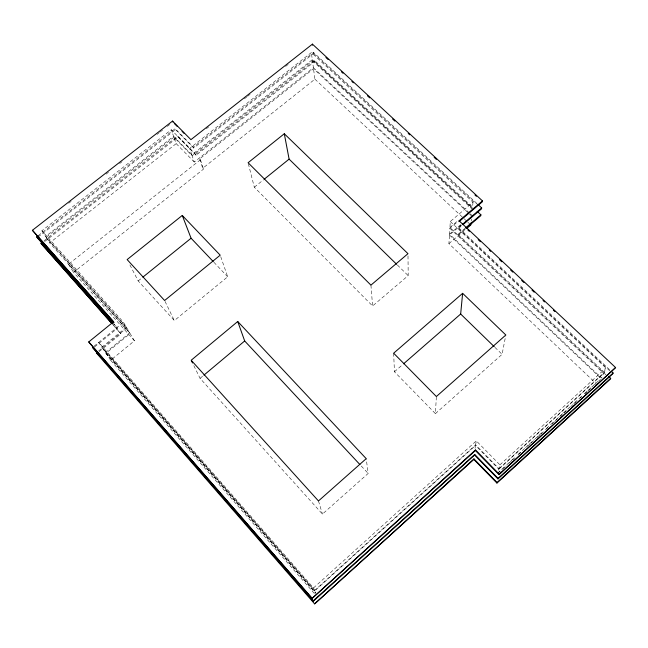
<?xml version="1.0" encoding="UTF-8"?>
<svg xmlns="http://www.w3.org/2000/svg" width="648" height="648" viewBox="0 0 648 648"><rect width="100%" height="100%" fill="white"/><g stroke="black" fill="none" stroke-linecap="round" stroke-linejoin="round"><path stroke-width="0.49" stroke-dasharray="3.24 2.43" d="M393.652 353.201L394.438 371.774L435.416 413.627L436.371 396.536M594.564 384.872L596.055 383.511L448.91 243.656L449.453 234.997L460.939 225.204M449.866 228.331L603.563 373.442L601.555 378.068L449.501 234.155L449.866 228.331L457.358 221.964M605.977 374.836L449.923 227.472L450.295 221.519L473.016 202.208L311.348 52.545L189.67 148.408L191.832 154.823L312.304 59.689L311.348 52.545M464.9 228.461L458.047 234.309L457.982 235.159L465.588 228.663M609.865 370.94L458.5 228.493L458.565 227.626L461.643 225.002M471.177 221.009L471.371 219.032M473.016 202.208L472.416 208.332L312.304 59.689M475.025 448.424L475.527 445.476L498.83 469.201L497.907 472.91L506.112 465.402M475.624 444.893L476.304 440.867L499.916 464.851L498.968 468.65L475.624 444.893L314.636 590.458L101.898 347.182L98.674 342.363L313.519 587.939L314.636 590.458M435.416 413.627L502.095 354.334L505.659 335.972M450.295 221.519L605.92 368.007L603.863 372.754L498.968 468.65M497.777 473.445L502.24 469.355M502.986 468.674L505.221 466.633M508.939 463.223L511.92 460.501M512.665 459.821L514.901 457.78M518.619 454.37L520.854 452.328M527.553 446.197L530.534 443.467M531.279 442.786L533.515 440.745M537.233 437.335L540.213 434.614M540.959 433.933L544.676 430.523M545.422 429.843L549.148 426.433M552.128 423.711L554.356 421.67M555.101 420.981L558.827 417.579M559.572 416.899L563.29 413.489M564.035 412.808L567.761 409.406M570.742 406.677L572.97 404.636M573.715 403.955L577.441 400.545M580.414 397.823L581.904 396.454M584.885 393.733L587.12 391.692M587.866 391.003L591.584 387.601M599.027 380.789L600.518 379.428M499.916 464.851L605.92 368.007M498.83 469.201L603.563 373.442M506.858 464.721L515.063 457.213M518.044 454.483L524.75 448.343M525.496 447.663L534.446 439.474M535.191 438.793L543.397 431.293M546.377 428.563L553.084 422.415M556.073 419.693L562.78 413.546M563.525 412.865L571.73 405.365M574.711 402.635L581.426 396.495M584.407 393.765L591.114 387.626M591.859 386.937L600.064 379.436M313.519 587.939L476.304 440.867M314.798 590.83L102.368 347.887L105.519 352.593L315.884 593.285L314.798 590.83L475.527 445.476M193.849 365.683L200.07 378.359L322.461 514.083L368.177 473.421L366.217 458.663M394.438 371.774L402.813 364.476M458.5 228.493L461.579 225.869M248.338 163.717L254.308 187.215L372.6 305.978L408.191 275.603L407.981 253.684M448.91 243.656L465.507 229.473M449.923 227.472L457.423 221.09M449.501 234.155L461.012 224.346M200.07 378.359L203.148 375.775M314.337 593.471L110.654 360.272L134.428 340.808L130.135 333.542L68.477 264.279L200.467 159.732L199.657 158.906L313.519 68.753L468.707 213.314M129.9 264.927L138.178 280.924L174.353 320.582L227.683 276.785L220.207 255.174M105.519 352.593L129.722 332.837L126.83 327.945L46.089 237.314L173.923 137.222L192.14 155.755L194.254 162.024L313.381 67.732L312.449 60.734L192.14 155.755M110.654 360.272L105.972 353.273L130.135 333.542M94.584 346.907L117.547 328.22L113.756 323.716M101.898 347.182L126.401 327.224L123.452 322.218L41.909 230.761L171.266 129.73L189.67 148.408M98.634 350.941L126.83 327.945M99.103 351.629L120.957 333.809L113.165 324.802M94.098 346.202L123.452 322.218M138.178 280.924L142.066 277.79M254.308 187.215L263.59 179.723M134.428 340.808L73.564 272.363L203.521 169.104L202.719 168.294L314.92 79.178L313.519 68.753M314.572 60.499L314.709 61.52L196.085 155.285L195.785 154.362L314.572 60.499L472.757 207.263M206.315 128.774L208.688 126.903M244.377 98.836L246.75 96.965M247.544 96.341L250.719 93.847M285.606 66.404L288.781 63.909M313.511 52.399L313.648 53.452L193.695 148.036L193.379 147.096L313.511 52.399L477.228 203.82M44.072 240.789L177.755 136.064L195.785 154.362M44.599 241.599L178.079 137.003L177.755 136.064M129.722 332.837L49.661 242.911L176.191 143.621L173.923 137.222M38.289 235.613L175.179 128.652L193.379 147.096M38.03 237.071L175.511 129.608L175.179 128.652M126.401 327.224L45.562 236.48L173.583 136.266L171.266 129.73M68.728 203.253L71.118 201.39M106.102 174.118L108.483 172.263M119.613 163.579L122.002 161.725M156.978 134.452L159.368 132.589M160.161 131.973L162.543 130.11M167.314 126.392L169.703 124.529M313.648 53.452L476.369 204.007M314.709 61.52L471.898 207.417M312.449 60.734L472.335 209.215M313.381 67.732L469.525 213.127M470.262 213.816L471.744 215.193M469.444 214.002L471.663 216.068M314.92 79.178L463.401 218.052M464.138 218.741L467.095 221.503M467.832 222.199L470.788 224.961M458.565 227.626L610.173 370.243M458.047 234.309L606.301 374.18M449.453 234.997L601.263 378.74M494.95 347.385L502.095 354.334M397.362 265.016L408.191 275.603M175.511 129.608L193.695 148.036M178.079 137.003L196.085 155.285M173.583 136.266L191.832 154.823M176.191 143.621L194.254 162.024M213.872 262.238L227.683 276.785M361.276 466.025L368.177 473.421M113.538 323.7L117.547 328.22M112.938 324.761L120.957 333.809M105.972 353.273L315.382 592.88M41.909 230.761L45.562 236.48M46.089 237.314L49.661 242.911M68.477 264.279L73.564 272.363M165.029 301.385L174.353 320.582M199.657 158.906L202.719 168.294M200.467 159.732L203.521 169.104M318.468 500.953L322.461 514.083M370.931 285.136L372.6 305.978"/><path stroke-width="0.97" d="M482.468 200.896L459.1 220.782L459.027 221.673L482.363 201.803L482.468 200.896L312.425 44.129L190.925 139.66L172.538 121.071L32.4 230.291L114.056 322.502M403.574 363.812L460.663 314.021L462.632 293.333L505.845 335L436.371 396.536L393.652 353.201L462.632 293.333M470.983 222.985L470.788 224.961L467.014 228.185M477.195 211.378L480.889 214.804L480.792 215.679L466.349 228.015M477.965 204.501L481.666 207.927L481.569 208.818L463.118 224.556M473.858 459.44L473.955 458.881L497.065 482.533L496.935 483.06L473.858 459.44L314.628 603.871L96.293 352.852L96.763 353.533M474.611 455.042L474.709 454.475L498.118 478.386L497.98 478.921L474.611 455.042L313.365 601.182L92.567 347.45L313.365 601.182M475.389 450.538L475.486 449.955L499.203 474.134L499.065 474.684L475.389 450.538L312.061 598.42L89.246 342.638L88.752 341.917L113.603 321.756L32.4 230.291M608.496 376.253L610.7 378.335L610.392 379.007L496.935 483.06M611.647 371.628L613.121 373.013L612.806 373.702L497.98 478.921M459.1 220.782L615.6 367.562L499.065 474.684M499.203 474.134L615.6 367.562M498.118 478.386L613.121 373.013M497.065 482.533L610.7 378.335M313.195 600.834L474.709 454.475M473.955 458.881L314.628 603.871M312.061 598.42L475.486 449.955M465.661 227.813L480.889 214.804M462.421 224.346L481.666 207.927M203.918 375.135L244.685 340.97L237.727 321.505L191.184 360.256L318.468 500.953L366.217 458.663L237.727 321.505M142.844 277.158L191.079 238.237L182.266 215.444L127.138 259.589L164.608 300.51L220.207 255.174L182.266 215.444M264.36 179.099L289.105 159.125L284.294 133.755L248.095 162.737L370.931 285.136L407.981 253.684L284.294 133.755M112.865 322.939L37.236 237.686L36.693 236.86L38.289 235.613M325.912 57.51L328.139 59.559M341.488 71.871L342.97 73.24M351.864 81.446L353.346 82.814M367.44 95.807L369.66 97.856M392.648 119.054L394.867 121.111M408.216 133.415L409.698 134.784M434.168 157.351L436.396 159.408M474.952 194.967L476.434 196.336M467.872 229.967L469.346 231.352M478.192 239.647L480.403 241.72M489.248 250.023L490.722 251.408M499.568 259.702L501.779 261.776M510.624 270.078L512.835 272.152M521.672 280.446L523.884 282.52M531.992 290.126L534.203 292.199M543.048 300.502L544.523 301.887M553.368 310.181L554.842 311.567M460.663 314.021L494.238 346.688M289.105 159.125L396.641 264.303M174.296 123.484L177.115 126.336M182.064 131.342L184.178 133.48M191.079 238.237L213.184 261.509M244.685 340.97L359.899 464.543M36.693 236.86L113.084 322.963M112.501 324.049L40.889 243.275L111.602 323.255M88.752 341.917L311.891 598.064M191.63 361.163L192.521 362.969M172.538 121.071L172.878 122.051M312.425 44.129L312.571 45.198"/></g></svg>
